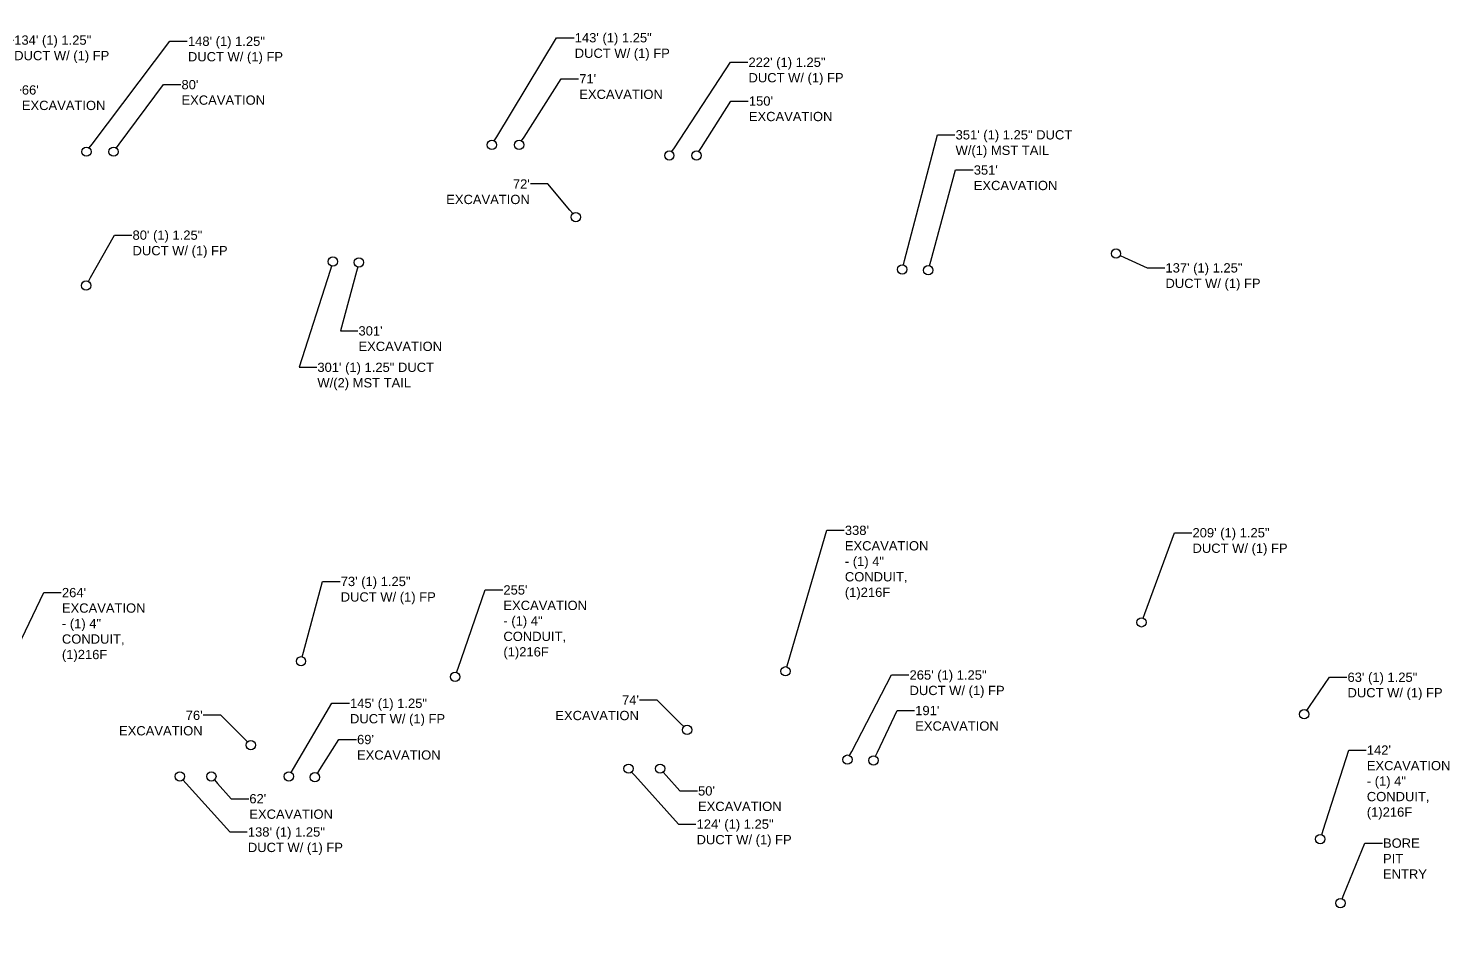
# Model space of a CAD drawing. Header units: millimetres. Extents: x -41032736 to 811436, y 699275 to 12282705.
# Drawn here: x -41031993 to -41031227, y 12280795 to 12281282 of the extents above; entities that cross this region are included whole.
import ezdxf
from ezdxf import colors
from ezdxf.entities.mleader import LeaderData, LeaderLine
from ezdxf.math import Vec2, Vec3

# ---------------------------------------------------------------- set-up
doc = ezdxf.new("R2010")
doc.units = ezdxf.units.MM
doc.header["$MEASUREMENT"] = 0
doc.layers.get('0').update_dxf_attribs({"linetype": 'CONTINUOUS'})
doc.layers.add('EXCAVATION', color=1, linetype='CONTINUOUS')
doc.styles.add('Legend', font='arial.ttf')

# ---------------------------------------------------------------- blocks, each defined once
blk = doc.blocks.new('_DotBlank')
at = {"color": 0, "linetype": 'ByBlock', "lineweight": -2}
blk.add_line((-0.5, 0), (-1, 0), dxfattribs=at)
blk.add_circle((0, 0), 0.5, dxfattribs=at)

msp = doc.modelspace()

# ---------------------------------------------------------------- leaders
at = {"layer": 'EXCAVATION', "linetype": 'Continuous'}
ml = msp.add_multileader_mtext('Standard', dxfattribs=at)
ml.set_content('134\' (1) 1.25"\\PDUCT W/ (1) FP', color=256, style='Legend')
ml.set_leader_properties()
ml.set_arrow_properties(name='DOTBLANK')
ml.build(insert=Vec2(0, 0))
ml.multileader.update_dxf_attribs({"dogleg_length": 0.36, "arrow_head_size": 5})
ctx = ml.context
ctx.base_point, ctx.char_height, ctx.arrow_head_size, ctx.landing_gap_size, ctx.plane_origin = Vec3(-41032001.3, 12281275.53), 5, 5, 0.347, Vec3(-41032048.65, 12281105.62)
notes = []
notes.append((ctx, [(0, (1, 1, 0), (-41032010.73, 12281275.53), (1, 0), 9.42, [(0, [(-41032037.68, 12281215.46)], 0, [])])]))
ctx.mtext.insert, ctx.mtext.width, ctx.mtext.flow_direction = Vec3(-41032000.96, 12281278.03), 0.00000000248, 5
ctx.mtext.has_bg_fill, ctx.mtext.bg_color, ctx.mtext.bg_scale_factor, ctx.mtext.bg_transparency, ctx.mtext.use_window_bg_color = 1, -1027028792, 1.5, 0, 1
ml = msp.add_multileader_mtext('Standard', dxfattribs=at)
ml.set_content('143\' (1) 1.25"\\PDUCT W/ (1) FP', color=256, style='Legend')
ml.set_leader_properties()
ml.set_arrow_properties(name='DOTBLANK')
ml.build(insert=Vec2(0, 0))
ml.multileader.update_dxf_attribs({"dogleg_length": 0.36, "arrow_head_size": 5})
ctx = ml.context
ctx.base_point, ctx.char_height, ctx.arrow_head_size, ctx.landing_gap_size, ctx.plane_origin = Vec3(-41031699.42, 12281276.8), 5, 5, 0.347, Vec3(-41031754.66, 12281109.28)
notes.append((ctx, [(0, (1, 1, 0), (-41031708.84, 12281276.8), (1, 0), 9.42, [(0, [(-41031743.69, 12281219.12)], 0, [])])]))
ctx.mtext.insert, ctx.mtext.width, ctx.mtext.flow_direction = Vec3(-41031699.07, 12281279.3), 0.00000000248, 5
ctx.mtext.has_bg_fill, ctx.mtext.bg_color, ctx.mtext.bg_scale_factor, ctx.mtext.bg_transparency, ctx.mtext.use_window_bg_color = 1, -1027028792, 1.5, 0, 1
ml = msp.add_multileader_mtext('Standard', dxfattribs=at)
ml.set_content('351\' (1) 1.25" DUCT\\PW/(1) {\\W1;MST TAIL}', color=256, style='Legend')
ml.set_leader_properties()
ml.set_arrow_properties(name='DOTBLANK')
ml.build(insert=Vec2(0, 0))
ml.multileader.update_dxf_attribs({"dogleg_length": 0.36, "arrow_head_size": 5})
ctx = ml.context
ctx.base_point, ctx.char_height, ctx.arrow_head_size, ctx.landing_gap_size, ctx.plane_origin = Vec3(-41031494.3, 12281224.54), 5, 5, 0.347, Vec3(-41031533.65, 12281042.21)
notes.append((ctx, [(0, (1, 1, 0), (-41031503.72, 12281224.54), (1, 0), 9.42, [(0, [(-41031522.69, 12281152.05)], 0, [])])]))
ctx.mtext.insert, ctx.mtext.width, ctx.mtext.flow_direction = Vec3(-41031493.95, 12281227.04), 0.00000000248, 5
ctx.mtext.has_bg_fill, ctx.mtext.bg_color, ctx.mtext.bg_scale_factor, ctx.mtext.bg_transparency, ctx.mtext.use_window_bg_color = 1, -1027028792, 1.5, 0, 1
at = {"layer": 'EXCAVATION', "color": 1, "lineweight": 9}
ml = msp.add_multileader_mtext('Standard', dxfattribs=at)
ml.set_content("72' \\PEXCAVATION ", color=1, style='Legend')
ml.set_leader_properties()
ml.set_arrow_properties(name='DOTBLANK')
ml.build(insert=Vec2(0, 0))
ml.multileader.update_dxf_attribs({"dogleg_length": 0.36, "arrow_head_size": 5})
ctx = ml.context
ctx.base_point, ctx.char_height, ctx.arrow_head_size, ctx.landing_gap_size, ctx.plane_origin = Vec3(-41031771.96, 12281198.08), 5, 5, 0.347, Vec3(-41031686.69, 12281135.31)
ctx.text_align_type = 2
notes.append((ctx, [(0, (1, 1, 0), (-41031713.51, 12281198.08), (-1, 0), 9.42, [(0, [(-41031698.49, 12281180.23)], 0, [])])]))
ctx.mtext.insert, ctx.mtext.width, ctx.mtext.defined_height, ctx.mtext.alignment, ctx.mtext.flow_direction = Vec3(-41031723.27, 12281200.58), 35.783, 11.4, 3, 5
ctx.mtext.has_bg_fill, ctx.mtext.bg_color, ctx.mtext.bg_scale_factor, ctx.mtext.bg_transparency, ctx.mtext.use_window_bg_color = 1, -1027028792, 1.5, 0, 1
at = {"layer": 'EXCAVATION', "linetype": 'Continuous'}
ml = msp.add_multileader_mtext('Standard', dxfattribs=at)
ml.set_content('80\' (1) 1.25"\\PDUCT W/ (1) FP', color=256, style='Legend')
ml.set_leader_properties()
ml.set_arrow_properties(name='DOTBLANK')
ml.build(insert=Vec2(0, 0))
ml.multileader.update_dxf_attribs({"dogleg_length": 0.36, "arrow_head_size": 5})
ctx = ml.context
ctx.base_point, ctx.char_height, ctx.arrow_head_size, ctx.landing_gap_size, ctx.plane_origin = Vec3(-41031937.59, 12281170.53), 5, 5, 0.347, Vec3(-41031973.23, 12281033.55)
notes.append((ctx, [(0, (1, 1, 0), (-41031947.01, 12281170.53), (1, 0), 9.42, [(0, [(-41031962.26, 12281143.39)], 0, [])])]))
ctx.mtext.insert, ctx.mtext.width, ctx.mtext.flow_direction = Vec3(-41031937.24, 12281173.03), 0.00000000248, 5
ctx.mtext.has_bg_fill, ctx.mtext.bg_color, ctx.mtext.bg_scale_factor, ctx.mtext.bg_transparency, ctx.mtext.use_window_bg_color = 1, -1027028792, 1.5, 0, 1
ml = msp.add_multileader_mtext('Standard', dxfattribs=at)
ml.set_content('137\' (1) 1.25"\\PDUCT W/ (1) FP', color=256, style='Legend')
ml.set_leader_properties()
ml.set_arrow_properties(name='DOTBLANK')
ml.build(insert=Vec2(0, 0))
ml.multileader.update_dxf_attribs({"dogleg_length": 0.36, "arrow_head_size": 5})
ctx = ml.context
ctx.base_point, ctx.char_height, ctx.arrow_head_size, ctx.landing_gap_size, ctx.plane_origin = Vec3(-41031381.26, 12281152.92), 5, 5, 0.347, Vec3(-41031418.51, 12281050.75)
notes.append((ctx, [(0, (1, 1, 0), (-41031390.68, 12281152.92), (1, 0), 9.42, [(0, [(-41031407.54, 12281160.59)], 0, [])])]))
ctx.mtext.insert, ctx.mtext.width, ctx.mtext.flow_direction = Vec3(-41031380.91, 12281155.42), 0.00000000248, 5
ctx.mtext.has_bg_fill, ctx.mtext.bg_color, ctx.mtext.bg_scale_factor, ctx.mtext.bg_transparency, ctx.mtext.use_window_bg_color = 1, -1027028792, 1.5, 0, 1
ml = msp.add_multileader_mtext('Standard', dxfattribs=at)
ml.set_content('301\' (1) 1.25" DUCT\\PW/(2) {\\W1;MST TAIL}', color=256, style='Legend')
ml.set_leader_properties()
ml.set_arrow_properties(name='DOTBLANK')
ml.build(insert=Vec2(0, 0))
ml.multileader.update_dxf_attribs({"dogleg_length": 0.36, "arrow_head_size": 5})
ctx = ml.context
ctx.base_point, ctx.char_height, ctx.arrow_head_size, ctx.landing_gap_size, ctx.plane_origin = Vec3(-41031838.03, 12281099.39), 5, 5, 0.347, Vec3(-41031840.29, 12281046.45)
notes.append((ctx, [(0, (1, 1, 0), (-41031847.45, 12281099.39), (1, 0), 9.42, [(0, [(-41031829.32, 12281156.29)], 0, [])])]))
ctx.mtext.insert, ctx.mtext.width, ctx.mtext.flow_direction = Vec3(-41031837.68, 12281101.89), 0.00000000248, 5
ctx.mtext.has_bg_fill, ctx.mtext.bg_color, ctx.mtext.bg_scale_factor, ctx.mtext.bg_transparency, ctx.mtext.use_window_bg_color = 1, -1027028792, 1.5, 0, 1
at = {"layer": 'EXCAVATION', "color": 1, "lineweight": 9}
ml = msp.add_multileader_mtext('Standard', dxfattribs=at)
ml.set_content('338\' \\PEXCAVATION - (1) 4" CONDUIT, (1)216F ', color=1, style='Legend')
ml.set_leader_properties()
ml.set_arrow_properties(name='DOTBLANK')
ml.build(insert=Vec2(0, 0))
ml.multileader.update_dxf_attribs({"dogleg_length": 0.36, "arrow_head_size": 5})
ctx = ml.context
ctx.base_point, ctx.char_height, ctx.arrow_head_size, ctx.landing_gap_size, ctx.plane_origin = Vec3(-41031553.93, 12281011.63), 5, 5, 0.347, Vec3(-41031553.85, 12280890.17)
notes.append((ctx, [(1, (1, 1, 0), (-41031563.36, 12281011.63), (1, 0), 9.42, [(0, [(-41031585.55, 12280935.74)], 0, [])])]))
ctx.mtext.insert, ctx.mtext.width, ctx.mtext.defined_height, ctx.mtext.flow_direction = Vec3(-41031553.59, 12281014.13), 42.6073, 12.23, 5
ctx.mtext.has_bg_fill, ctx.mtext.bg_color, ctx.mtext.bg_scale_factor, ctx.mtext.bg_transparency, ctx.mtext.use_window_bg_color = 1, -1027028792, 1.5, 0, 1
at = {"layer": 'EXCAVATION', "linetype": 'Continuous'}
ml = msp.add_multileader_mtext('Standard', dxfattribs=at)
ml.set_content('209\' (1) 1.25"\\PDUCT W/ (1) FP', color=256, style='Legend')
ml.set_leader_properties()
ml.set_arrow_properties(name='DOTBLANK')
ml.build(insert=Vec2(0, 0))
ml.multileader.update_dxf_attribs({"dogleg_length": 0.36, "arrow_head_size": 5})
ctx = ml.context
ctx.base_point, ctx.char_height, ctx.arrow_head_size, ctx.landing_gap_size, ctx.plane_origin = Vec3(-41031366.7, 12281010.32), 5, 5, 0.347, Vec3(-41031404.8, 12280852.24)
notes.append((ctx, [(0, (1, 1, 0), (-41031376.12, 12281010.32), (1, 0), 9.42, [(0, [(-41031393.83, 12280962.08)], 0, [])])]))
ctx.mtext.insert, ctx.mtext.width, ctx.mtext.flow_direction = Vec3(-41031366.35, 12281012.82), 0.00000000248, 5
ctx.mtext.has_bg_fill, ctx.mtext.bg_color, ctx.mtext.bg_scale_factor, ctx.mtext.bg_transparency, ctx.mtext.use_window_bg_color = 1, -1027028792, 1.5, 0, 1
ml = msp.add_multileader_mtext('Standard', dxfattribs=at)
ml.set_content('73\' (1) 1.25"\\PDUCT W/ (1) FP', color=256, style='Legend')
ml.set_leader_properties()
ml.set_arrow_properties(name='DOTBLANK')
ml.build(insert=Vec2(0, 0))
ml.multileader.update_dxf_attribs({"dogleg_length": 0.36, "arrow_head_size": 5})
ctx = ml.context
ctx.base_point, ctx.char_height, ctx.arrow_head_size, ctx.landing_gap_size, ctx.plane_origin = Vec3(-41031825.47, 12280984.1), 5, 5, 0.347, Vec3(-41031857.47, 12280831.29)
notes.append((ctx, [(0, (1, 1, 0), (-41031834.89, 12280984.1), (1, 0), 9.42, [(0, [(-41031846.5, 12280941.13)], 0, [])])]))
ctx.mtext.insert, ctx.mtext.width, ctx.mtext.flow_direction = Vec3(-41031825.12, 12280986.6), 0.00000000248, 5
ctx.mtext.has_bg_fill, ctx.mtext.bg_color, ctx.mtext.bg_scale_factor, ctx.mtext.bg_transparency, ctx.mtext.use_window_bg_color = 1, -1027028792, 1.5, 0, 1
at = {"layer": 'EXCAVATION', "color": 1, "lineweight": 9}
ml = msp.add_multileader_mtext('Standard', dxfattribs=at)
ml.set_content('255\' \\PEXCAVATION - (1) 4" CONDUIT, (1)216F ', color=1, style='Legend')
ml.set_leader_properties()
ml.set_arrow_properties(name='DOTBLANK')
ml.build(insert=Vec2(0, 0))
ml.multileader.update_dxf_attribs({"dogleg_length": 0.36, "arrow_head_size": 5})
ctx = ml.context
ctx.base_point, ctx.char_height, ctx.arrow_head_size, ctx.landing_gap_size, ctx.plane_origin = Vec3(-41031737.84, 12280979.55), 5, 5, 0.347, Vec3(-41031731.81, 12280887.2)
notes.append((ctx, [(1, (1, 1, 0), (-41031747.26, 12280979.55), (1, 0), 9.42, [(0, [(-41031763.51, 12280932.77)], 0, [])])]))
ctx.mtext.insert, ctx.mtext.width, ctx.mtext.defined_height, ctx.mtext.flow_direction = Vec3(-41031737.49, 12280982.05), 42.6073, 12.23, 5
ctx.mtext.has_bg_fill, ctx.mtext.bg_color, ctx.mtext.bg_scale_factor, ctx.mtext.bg_transparency, ctx.mtext.use_window_bg_color = 1, -1027028792, 1.5, 0, 1
ml = msp.add_multileader_mtext('Standard', dxfattribs=at)
ml.set_content('264\' \\PEXCAVATION - (1) 4" CONDUIT, (1)216F ', color=1, style='Legend')
ml.set_leader_properties()
ml.set_arrow_properties(name='DOTBLANK')
ml.build(insert=Vec2(0, 0))
ml.multileader.update_dxf_attribs({"dogleg_length": 0.36, "arrow_head_size": 5})
ctx = ml.context
ctx.base_point, ctx.char_height, ctx.arrow_head_size, ctx.landing_gap_size, ctx.plane_origin = Vec3(-41031975.62, 12280978.11), 5, 5, 0.347, Vec3(-41031975.24, 12280886.82)
notes.append((ctx, [(1, (1, 1, 0), (-41031985.04, 12280978.11), (1, 0), 9.42, [(0, [(-41032006.94, 12280932.39)], 0, [])])]))
ctx.mtext.insert, ctx.mtext.width, ctx.mtext.defined_height, ctx.mtext.flow_direction = Vec3(-41031975.27, 12280980.61), 42.6073, 12.23, 5
ctx.mtext.has_bg_fill, ctx.mtext.bg_color, ctx.mtext.bg_scale_factor, ctx.mtext.bg_transparency, ctx.mtext.use_window_bg_color = 1, -1027028792, 1.5, 0, 1
at = {"layer": 'EXCAVATION', "linetype": 'Continuous'}
ml = msp.add_multileader_mtext('Standard', dxfattribs=at)
ml.set_content('63\' (1) 1.25"\\PDUCT W/ (1) FP', color=256, style='Legend')
ml.set_leader_properties()
ml.set_arrow_properties(name='DOTBLANK')
ml.build(insert=Vec2(0, 0))
ml.multileader.update_dxf_attribs({"dogleg_length": 0.36, "arrow_head_size": 5})
ctx = ml.context
ctx.base_point, ctx.char_height, ctx.arrow_head_size, ctx.landing_gap_size, ctx.plane_origin = Vec3(-41031283.21, 12280932.54), 5, 5, 0.347, Vec3(-41031319.42, 12280807.02)
notes.append((ctx, [(0, (1, 1, 0), (-41031292.63, 12280932.54), (1, 0), 9.42, [(0, [(-41031306.2, 12280912.61)], 0, [])])]))
ctx.mtext.insert, ctx.mtext.width, ctx.mtext.flow_direction = Vec3(-41031282.86, 12280935.04), 0.00000000248, 5
ctx.mtext.has_bg_fill, ctx.mtext.bg_color, ctx.mtext.bg_scale_factor, ctx.mtext.bg_transparency, ctx.mtext.use_window_bg_color = 1, -1027028792, 1.5, 0, 1
ml = msp.add_multileader_mtext('Standard', dxfattribs=at)
ml.set_content('145\' (1) 1.25"\\PDUCT W/ (1) FP', color=256, style='Legend')
ml.set_leader_properties()
ml.set_arrow_properties(name='DOTBLANK')
ml.build(insert=Vec2(0, 0))
ml.multileader.update_dxf_attribs({"dogleg_length": 0.36, "arrow_head_size": 5})
ctx = ml.context
ctx.base_point, ctx.char_height, ctx.arrow_head_size, ctx.landing_gap_size, ctx.plane_origin = Vec3(-41031820.45, 12280918.54), 5, 5, 0.347, Vec3(-41031864.03, 12280769.29)
notes.append((ctx, [(0, (1, 1, 0), (-41031829.87, 12280918.54), (1, 0), 9.42, [(0, [(-41031853.06, 12280879.13)], 0, [])])]))
ctx.mtext.insert, ctx.mtext.width, ctx.mtext.flow_direction = Vec3(-41031820.1, 12280921.04), 0.00000000248, 5
ctx.mtext.has_bg_fill, ctx.mtext.bg_color, ctx.mtext.bg_scale_factor, ctx.mtext.bg_transparency, ctx.mtext.use_window_bg_color = 1, -1027028792, 1.5, 0, 1
at = {"layer": 'EXCAVATION', "color": 1, "lineweight": 9}
ml = msp.add_multileader_mtext('Standard', dxfattribs=at)
ml.set_content("74' \\PEXCAVATION ", color=1, style='Legend')
ml.set_leader_properties()
ml.set_arrow_properties(name='DOTBLANK')
ml.build(insert=Vec2(0, 0))
ml.multileader.update_dxf_attribs({"dogleg_length": 0.36, "arrow_head_size": 5})
ctx = ml.context
ctx.base_point, ctx.char_height, ctx.arrow_head_size, ctx.landing_gap_size, ctx.plane_origin = Vec3(-41031713.19, 12280920.27), 5, 5, 0.347, Vec3(-41031626.88, 12280850.96)
ctx.text_align_type = 2
notes.append((ctx, [(0, (1, 1, 0), (-41031654.74, 12280920.27), (-1, 0), 9.42, [(0, [(-41031638.56, 12280904.2)], 0, [])])]))
ctx.mtext.insert, ctx.mtext.width, ctx.mtext.defined_height, ctx.mtext.alignment, ctx.mtext.flow_direction = Vec3(-41031664.51, 12280922.77), 35.783, 11.4, 3, 5
ctx.mtext.has_bg_fill, ctx.mtext.bg_color, ctx.mtext.bg_scale_factor, ctx.mtext.bg_transparency, ctx.mtext.use_window_bg_color = 1, -1027028792, 1.5, 0, 1
ml = msp.add_multileader_mtext('Standard', dxfattribs=at)
ml.set_content("76' \\PEXCAVATION ", color=1, style='Legend')
ml.set_leader_properties()
ml.set_arrow_properties(name='DOTBLANK')
ml.build(insert=Vec2(0, 0))
ml.multileader.update_dxf_attribs({"dogleg_length": 0.36, "arrow_head_size": 5})
ctx = ml.context
ctx.base_point, ctx.char_height, ctx.arrow_head_size, ctx.landing_gap_size, ctx.plane_origin = Vec3(-41031948.17, 12280912.05), 5, 5, 0.347, Vec3(-41031861.86, 12280842.74)
ctx.text_align_type = 2
notes.append((ctx, [(0, (1, 1, 0), (-41031889.72, 12280912.05), (-1, 0), 9.42, [(0, [(-41031873.53, 12280895.99)], 0, [])])]))
ctx.mtext.insert, ctx.mtext.width, ctx.mtext.defined_height, ctx.mtext.alignment, ctx.mtext.flow_direction = Vec3(-41031899.49, 12280914.55), 35.783, 11.4, 3, 5
ctx.mtext.has_bg_fill, ctx.mtext.bg_color, ctx.mtext.bg_scale_factor, ctx.mtext.bg_transparency, ctx.mtext.use_window_bg_color = 1, -1027028792, 1.5, 0, 1
at = {"layer": 'EXCAVATION', "linetype": 'Continuous'}
ml = msp.add_multileader_mtext('Standard', dxfattribs=at)
ml.set_content('124\' (1) 1.25"\\PDUCT W/ (1) FP', color=256, style='Legend')
ml.set_leader_properties()
ml.set_arrow_properties(name='DOTBLANK')
ml.build(insert=Vec2(0, 0))
ml.multileader.update_dxf_attribs({"dogleg_length": 0.36, "arrow_head_size": 5})
ctx = ml.context
ctx.base_point, ctx.char_height, ctx.arrow_head_size, ctx.landing_gap_size, ctx.plane_origin = Vec3(-41031633.8, 12280853.46), 5, 5, 0.347, Vec3(-41031681.06, 12280773.49)
notes.append((ctx, [(0, (1, 1, 0), (-41031643.22, 12280853.46), (1, 0), 9.42, [(0, [(-41031670.09, 12280883.33)], 0, [])])]))
ctx.mtext.insert, ctx.mtext.width, ctx.mtext.flow_direction = Vec3(-41031633.45, 12280855.96), 0.00000000248, 5
ctx.mtext.has_bg_fill, ctx.mtext.bg_color, ctx.mtext.bg_scale_factor, ctx.mtext.bg_transparency, ctx.mtext.use_window_bg_color = 1, -1027028792, 1.5, 0, 1
for ctx, leaders in notes:
    for number, flags, end, landing, length, lines in leaders:
        leader = LeaderData()
        leader.index, (leader.has_last_leader_line, leader.has_dogleg_vector, leader.attachment_direction) = number, flags
        leader.last_leader_point, leader.dogleg_vector, leader.dogleg_length = Vec3(end), Vec3(landing), length
        for number, points, colour, breaks in lines:
            line = LeaderLine()
            line.index, line.vertices, line.color, line.breaks = number, Vec3.list(points), colors.encode_raw_color(colour), breaks
            leader.lines.append(line)
        ctx.leaders.append(leader)

# ---------------------------------------------------------------- next in the draw order: leaders
at = {"layer": 'EXCAVATION', "color": 1, "lineweight": 9}
ml = msp.add_multileader_mtext('Standard', dxfattribs=at)
ml.set_content("66' \\PEXCAVATION ", color=1, style='Legend')
ml.set_leader_properties()
ml.set_arrow_properties(name='DOTBLANK')
ml.build(insert=Vec2(0, 0))
ml.multileader.update_dxf_attribs({"dogleg_length": 0.36, "arrow_head_size": 5})
ctx = ml.context
ctx.base_point, ctx.char_height, ctx.arrow_head_size, ctx.landing_gap_size, ctx.plane_origin = Vec3(-41031997.2, 12281248.7), 5, 5, 0.347, Vec3(-41032009.03, 12281162.21)
notes = []
notes.append((ctx, [(1, (1, 1, 0), (-41032006.62, 12281248.7), (1, 0), 9.42, [(0, [(-41032023.06, 12281215.46)], 0, [])])]))
ctx.mtext.insert, ctx.mtext.width, ctx.mtext.defined_height, ctx.mtext.flow_direction = Vec3(-41031996.85, 12281251.2), 35.783, 11.4, 5
ctx.mtext.has_bg_fill, ctx.mtext.bg_color, ctx.mtext.bg_scale_factor, ctx.mtext.bg_transparency, ctx.mtext.use_window_bg_color = 1, -1027028792, 1.5, 0, 1
ml = msp.add_multileader_mtext('Standard', dxfattribs=at)
ml.set_content("71' \\PEXCAVATION ", color=1, style='Legend')
ml.set_leader_properties()
ml.set_arrow_properties(name='DOTBLANK')
ml.build(insert=Vec2(0, 0))
ml.multileader.update_dxf_attribs({"dogleg_length": 0.36, "arrow_head_size": 5})
ctx = ml.context
ctx.base_point, ctx.char_height, ctx.arrow_head_size, ctx.landing_gap_size, ctx.plane_origin = Vec3(-41031696.98, 12281254.69), 5, 5, 0.347, Vec3(-41031715.03, 12281165.87)
notes.append((ctx, [(1, (1, 1, 0), (-41031706.4, 12281254.69), (1, 0), 9.42, [(0, [(-41031729.06, 12281219.12)], 0, [])])]))
ctx.mtext.insert, ctx.mtext.width, ctx.mtext.defined_height, ctx.mtext.flow_direction = Vec3(-41031696.63, 12281257.19), 35.783, 11.4, 5
ctx.mtext.has_bg_fill, ctx.mtext.bg_color, ctx.mtext.bg_scale_factor, ctx.mtext.bg_transparency, ctx.mtext.use_window_bg_color = 1, -1027028792, 1.5, 0, 1
ml = msp.add_multileader_mtext('Standard', dxfattribs=at)
ml.set_content("351' \\PEXCAVATION ", color=1, style='Legend')
ml.set_leader_properties()
ml.set_arrow_properties(name='DOTBLANK')
ml.build(insert=Vec2(0, 0))
ml.multileader.update_dxf_attribs({"dogleg_length": 0.36, "arrow_head_size": 5})
ctx = ml.context
ctx.base_point, ctx.char_height, ctx.arrow_head_size, ctx.landing_gap_size, ctx.plane_origin = Vec3(-41031484.51, 12281205.6), 5, 5, 0.347, Vec3(-41031494.03, 12281098.8)
notes.append((ctx, [(1, (1, 1, 0), (-41031493.94, 12281205.6), (1, 0), 9.42, [(0, [(-41031508.67, 12281151.62)], 0, [])])]))
ctx.mtext.insert, ctx.mtext.width, ctx.mtext.defined_height, ctx.mtext.flow_direction = Vec3(-41031484.17, 12281208.1), 35.783, 11.4, 5
ctx.mtext.has_bg_fill, ctx.mtext.bg_color, ctx.mtext.bg_scale_factor, ctx.mtext.bg_transparency, ctx.mtext.use_window_bg_color = 1, -1027028792, 1.5, 0, 1
ml = msp.add_multileader_mtext('Standard', dxfattribs=at)
ml.set_content("301' \\PEXCAVATION ", color=1, style='Legend')
ml.set_leader_properties()
ml.set_arrow_properties(name='DOTBLANK')
ml.build(insert=Vec2(0, 0))
ml.multileader.update_dxf_attribs({"dogleg_length": 0.36, "arrow_head_size": 5})
ctx = ml.context
ctx.base_point, ctx.char_height, ctx.arrow_head_size, ctx.landing_gap_size, ctx.plane_origin = Vec3(-41031815.89, 12281119), 5, 5, 0.347, Vec3(-41031800.67, 12281103.04)
notes.append((ctx, [(1, (1, 1, 0), (-41031825.31, 12281119), (1, 0), 9.42, [(0, [(-41031815.3, 12281155.86)], 0, [])])]))
ctx.mtext.insert, ctx.mtext.width, ctx.mtext.defined_height, ctx.mtext.flow_direction = Vec3(-41031815.55, 12281121.5), 35.783, 11.4, 5
ctx.mtext.has_bg_fill, ctx.mtext.bg_color, ctx.mtext.bg_scale_factor, ctx.mtext.bg_transparency, ctx.mtext.use_window_bg_color = 1, -1027028792, 1.5, 0, 1
at = {"layer": 'EXCAVATION', "linetype": 'Continuous'}
ml = msp.add_multileader_mtext('Standard', dxfattribs=at)
ml.set_content('265\' (1) 1.25"\\PDUCT W/ (1) FP', color=256, style='Legend')
ml.set_leader_properties()
ml.set_arrow_properties(name='DOTBLANK')
ml.build(insert=Vec2(0, 0))
ml.multileader.update_dxf_attribs({"dogleg_length": 0.36, "arrow_head_size": 5})
ctx = ml.context
ctx.base_point, ctx.char_height, ctx.arrow_head_size, ctx.landing_gap_size, ctx.plane_origin = Vec3(-41031519.1, 12280933.76), 5, 5, 0.347, Vec3(-41031563.15, 12280778.35)
notes.append((ctx, [(0, (1, 1, 0), (-41031528.52, 12280933.76), (1, 0), 9.42, [(0, [(-41031552.18, 12280888.19)], 0, [])])]))
ctx.mtext.insert, ctx.mtext.width, ctx.mtext.flow_direction = Vec3(-41031518.75, 12280936.26), 0.00000000248, 5
ctx.mtext.has_bg_fill, ctx.mtext.bg_color, ctx.mtext.bg_scale_factor, ctx.mtext.bg_transparency, ctx.mtext.use_window_bg_color = 1, -1027028792, 1.5, 0, 1
at = {"layer": 'EXCAVATION', "color": 1, "lineweight": 9}
ml = msp.add_multileader_mtext('Standard', dxfattribs=at)
ml.set_content("69' \\PEXCAVATION ", color=1, style='Legend')
ml.set_leader_properties()
ml.set_arrow_properties(name='DOTBLANK')
ml.build(insert=Vec2(0, 0))
ml.multileader.update_dxf_attribs({"dogleg_length": 0.36, "arrow_head_size": 5})
ctx = ml.context
ctx.base_point, ctx.char_height, ctx.arrow_head_size, ctx.landing_gap_size, ctx.plane_origin = Vec3(-41031816.67, 12280899.01), 5, 5, 0.347, Vec3(-41031824.41, 12280825.88)
notes.append((ctx, [(1, (1, 1, 0), (-41031826.09, 12280899.01), (1, 0), 9.42, [(0, [(-41031839.04, 12280878.7)], 0, [])])]))
ctx.mtext.insert, ctx.mtext.width, ctx.mtext.defined_height, ctx.mtext.flow_direction = Vec3(-41031816.33, 12280901.51), 35.783, 11.4, 5
ctx.mtext.has_bg_fill, ctx.mtext.bg_color, ctx.mtext.bg_scale_factor, ctx.mtext.bg_transparency, ctx.mtext.use_window_bg_color = 1, -1027028792, 1.5, 0, 1
ml = msp.add_multileader_mtext('Standard', dxfattribs=at)
ml.set_content('142\' \\PEXCAVATION - (1) 4" CONDUIT, (1)216F ', color=1, style='Legend')
ml.set_leader_properties()
ml.set_arrow_properties(name='DOTBLANK')
ml.build(insert=Vec2(0, 0))
ml.multileader.update_dxf_attribs({"dogleg_length": 0.36, "arrow_head_size": 5})
ctx = ml.context
ctx.base_point, ctx.char_height, ctx.arrow_head_size, ctx.landing_gap_size, ctx.plane_origin = Vec3(-41031272.82, 12280893.3), 5, 5, 0.347, Vec3(-41031265.94, 12280815.89)
notes.append((ctx, [(1, (1, 1, 0), (-41031282.24, 12280893.3), (1, 0), 9.42, [(0, [(-41031297.54, 12280845.4)], 0, [])])]))
ctx.mtext.insert, ctx.mtext.width, ctx.mtext.defined_height, ctx.mtext.flow_direction = Vec3(-41031272.47, 12280895.8), 42.6073, 12.23, 5
ctx.mtext.has_bg_fill, ctx.mtext.bg_color, ctx.mtext.bg_scale_factor, ctx.mtext.bg_transparency, ctx.mtext.use_window_bg_color = 1, -1027028792, 1.5, 0, 1
ml = msp.add_multileader_mtext('Standard', dxfattribs=at)
ml.set_content("50' \\PEXCAVATION ", color=1, style='Legend')
ml.set_leader_properties()
ml.set_arrow_properties(name='DOTBLANK')
ml.build(insert=Vec2(0, 0))
ml.multileader.update_dxf_attribs({"dogleg_length": 0.36, "arrow_head_size": 5})
ctx = ml.context
ctx.base_point, ctx.char_height, ctx.arrow_head_size, ctx.landing_gap_size, ctx.plane_origin = Vec3(-41031633.02, 12280871.36), 5, 5, 0.347, Vec3(-41031641.44, 12280830.08)
notes.append((ctx, [(1, (1, 1, 0), (-41031642.44, 12280871.36), (1, 0), 9.42, [(0, [(-41031653.11, 12280883.33)], 0, [])])]))
ctx.mtext.insert, ctx.mtext.width, ctx.mtext.defined_height, ctx.mtext.flow_direction = Vec3(-41031632.67, 12280873.86), 35.783, 11.4, 5
ctx.mtext.has_bg_fill, ctx.mtext.bg_color, ctx.mtext.bg_scale_factor, ctx.mtext.bg_transparency, ctx.mtext.use_window_bg_color = 1, -1027028792, 1.5, 0, 1
for ctx, leaders in notes:
    for number, flags, end, landing, length, lines in leaders:
        leader = LeaderData()
        leader.index, (leader.has_last_leader_line, leader.has_dogleg_vector, leader.attachment_direction) = number, flags
        leader.last_leader_point, leader.dogleg_vector, leader.dogleg_length = Vec3(end), Vec3(landing), length
        for number, points, colour, breaks in lines:
            line = LeaderLine()
            line.index, line.vertices, line.color, line.breaks = number, Vec3.list(points), colors.encode_raw_color(colour), breaks
            leader.lines.append(line)
        ctx.leaders.append(leader)

# ---------------------------------------------------------------- next in the draw order: leaders
at = {"layer": 'EXCAVATION', "linetype": 'Continuous'}
ml = msp.add_multileader_mtext('Standard', dxfattribs=at)
ml.set_content('148\' (1) 1.25"\\PDUCT W/ (1) FP', color=256, style='Legend')
ml.set_leader_properties()
ml.set_arrow_properties(name='DOTBLANK')
ml.build(insert=Vec2(0, 0))
ml.multileader.update_dxf_attribs({"dogleg_length": 0.36, "arrow_head_size": 5})
ctx = ml.context
ctx.base_point, ctx.char_height, ctx.arrow_head_size, ctx.landing_gap_size, ctx.plane_origin = Vec3(-41031907.75, 12281274.92), 5, 5, 0.347, Vec3(-41031973.04, 12281105.62)
notes = []
notes.append((ctx, [(0, (1, 1, 0), (-41031917.17, 12281274.92), (1, 0), 9.42, [(0, [(-41031962.07, 12281215.46)], 0, [])])]))
ctx.mtext.insert, ctx.mtext.width, ctx.mtext.flow_direction = Vec3(-41031907.4, 12281277.42), 0.00000000248, 5
ctx.mtext.has_bg_fill, ctx.mtext.bg_color, ctx.mtext.bg_scale_factor, ctx.mtext.bg_transparency, ctx.mtext.use_window_bg_color = 1, -1027028792, 1.5, 0, 1
ml = msp.add_multileader_mtext('Standard', dxfattribs=at)
ml.set_content('222\' (1) 1.25"\\PDUCT W/ (1) FP', color=256, style='Legend')
ml.set_leader_properties()
ml.set_arrow_properties(name='DOTBLANK')
ml.build(insert=Vec2(0, 0))
ml.multileader.update_dxf_attribs({"dogleg_length": 0.36, "arrow_head_size": 5})
ctx = ml.context
ctx.base_point, ctx.char_height, ctx.arrow_head_size, ctx.landing_gap_size, ctx.plane_origin = Vec3(-41031605.84, 12281263.62), 5, 5, 0.347, Vec3(-41031659.09, 12281103.56)
notes.append((ctx, [(0, (1, 1, 0), (-41031615.26, 12281263.62), (1, 0), 9.42, [(0, [(-41031648.12, 12281213.4)], 0, [])])]))
ctx.mtext.insert, ctx.mtext.width, ctx.mtext.flow_direction = Vec3(-41031605.49, 12281266.12), 0.00000000248, 5
ctx.mtext.has_bg_fill, ctx.mtext.bg_color, ctx.mtext.bg_scale_factor, ctx.mtext.bg_transparency, ctx.mtext.use_window_bg_color = 1, -1027028792, 1.5, 0, 1
at = {"layer": 'EXCAVATION', "color": 1, "lineweight": 9}
ml = msp.add_multileader_mtext('Standard', dxfattribs=at)
ml.set_content("191' \\PEXCAVATION ", color=1, style='Legend')
ml.set_leader_properties()
ml.set_arrow_properties(name='DOTBLANK')
ml.build(insert=Vec2(0, 0))
ml.multileader.update_dxf_attribs({"dogleg_length": 0.36, "arrow_head_size": 5})
ctx = ml.context
ctx.base_point, ctx.char_height, ctx.arrow_head_size, ctx.landing_gap_size, ctx.plane_origin = Vec3(-41031516.05, 12280914.62), 5, 5, 0.347, Vec3(-41031523.52, 12280834.94)
notes.append((ctx, [(1, (1, 1, 0), (-41031525.47, 12280914.62), (1, 0), 9.42, [(0, [(-41031538.16, 12280887.75)], 0, [])])]))
ctx.mtext.insert, ctx.mtext.width, ctx.mtext.defined_height, ctx.mtext.flow_direction = Vec3(-41031515.7, 12280917.12), 35.783, 11.4, 5
ctx.mtext.has_bg_fill, ctx.mtext.bg_color, ctx.mtext.bg_scale_factor, ctx.mtext.bg_transparency, ctx.mtext.use_window_bg_color = 1, -1027028792, 1.5, 0, 1
at = {"layer": 'EXCAVATION', "linetype": 'Continuous'}
ml = msp.add_multileader_mtext('Standard', dxfattribs=at)
ml.set_content('138\' (1) 1.25"\\PDUCT W/ (1) FP', color=256, style='Legend')
ml.set_leader_properties()
ml.set_arrow_properties(name='DOTBLANK')
ml.build(insert=Vec2(0, 0))
ml.multileader.update_dxf_attribs({"dogleg_length": 0.36, "arrow_head_size": 5})
ctx = ml.context
ctx.base_point, ctx.char_height, ctx.arrow_head_size, ctx.landing_gap_size, ctx.plane_origin = Vec3(-41031875.47, 12280849.26), 5, 5, 0.347, Vec3(-41031922.73, 12280769.29)
notes.append((ctx, [(0, (1, 1, 0), (-41031884.89, 12280849.26), (1, 0), 9.42, [(0, [(-41031911.76, 12280879.13)], 0, [])])]))
ctx.mtext.insert, ctx.mtext.width, ctx.mtext.flow_direction = Vec3(-41031875.12, 12280851.76), 0.00000000248, 5
ctx.mtext.has_bg_fill, ctx.mtext.bg_color, ctx.mtext.bg_scale_factor, ctx.mtext.bg_transparency, ctx.mtext.use_window_bg_color = 1, -1027028792, 1.5, 0, 1
at = {"layer": 'EXCAVATION', "color": 7, "lineweight": 9}
ml = msp.add_multileader_mtext('Standard', dxfattribs=at)
ml.set_content('BORE PIT ENTRY ', color=7, style='Legend')
ml.set_leader_properties()
ml.set_arrow_properties(name='DOTBLANK')
ml.build(insert=Vec2(0, 0))
ml.multileader.update_dxf_attribs({"dogleg_length": 0.36, "arrow_head_size": 5})
ctx = ml.context
ctx.base_point, ctx.char_height, ctx.arrow_head_size, ctx.landing_gap_size, ctx.plane_origin = Vec3(-41031264.09, 12280843.24), 5, 5, 0.347, Vec3(-41031272.05, 12280758.12)
notes.append((ctx, [(1, (1, 1, 0), (-41031273.52, 12280843.24), (1, 0), 9.42, [(0, [(-41031286.68, 12280810.93)], 0, [])])]))
ctx.mtext.insert, ctx.mtext.width, ctx.mtext.defined_height, ctx.mtext.flow_direction = Vec3(-41031263.75, 12280845.74), 22.8053, 11.4, 5
ctx.mtext.has_bg_fill, ctx.mtext.bg_color, ctx.mtext.bg_scale_factor, ctx.mtext.bg_transparency, ctx.mtext.use_window_bg_color = 1, -1027028792, 1.5, 0, 1
for ctx, leaders in notes:
    for number, flags, end, landing, length, lines in leaders:
        leader = LeaderData()
        leader.index, (leader.has_last_leader_line, leader.has_dogleg_vector, leader.attachment_direction) = number, flags
        leader.last_leader_point, leader.dogleg_vector, leader.dogleg_length = Vec3(end), Vec3(landing), length
        for number, points, colour, breaks in lines:
            line = LeaderLine()
            line.index, line.vertices, line.color, line.breaks = number, Vec3.list(points), colors.encode_raw_color(colour), breaks
            leader.lines.append(line)
        ctx.leaders.append(leader)

# ---------------------------------------------------------------- next in the draw order: leaders
at = {"layer": 'EXCAVATION', "color": 1, "lineweight": 9}
ml = msp.add_multileader_mtext('Standard', dxfattribs=at)
ml.set_content("80' \\PEXCAVATION ", color=1, style='Legend')
ml.set_leader_properties()
ml.set_arrow_properties(name='DOTBLANK')
ml.build(insert=Vec2(0, 0))
ml.multileader.update_dxf_attribs({"dogleg_length": 0.36, "arrow_head_size": 5})
ctx = ml.context
ctx.base_point, ctx.char_height, ctx.arrow_head_size, ctx.landing_gap_size, ctx.plane_origin = Vec3(-41031911.23, 12281251.56), 5, 5, 0.347, Vec3(-41031933.42, 12281162.21)
notes = []
notes.append((ctx, [(1, (1, 1, 0), (-41031920.65, 12281251.56), (1, 0), 9.42, [(0, [(-41031947.45, 12281215.46)], 0, [])])]))
ctx.mtext.insert, ctx.mtext.width, ctx.mtext.defined_height, ctx.mtext.flow_direction = Vec3(-41031910.88, 12281254.06), 35.783, 11.4, 5
ctx.mtext.has_bg_fill, ctx.mtext.bg_color, ctx.mtext.bg_scale_factor, ctx.mtext.bg_transparency, ctx.mtext.use_window_bg_color = 1, -1027028792, 1.5, 0, 1
ml = msp.add_multileader_mtext('Standard', dxfattribs=at)
ml.set_content("150' \\PEXCAVATION ", color=1, style='Legend')
ml.set_leader_properties()
ml.set_arrow_properties(name='DOTBLANK')
ml.build(insert=Vec2(0, 0))
ml.multileader.update_dxf_attribs({"dogleg_length": 0.36, "arrow_head_size": 5})
ctx = ml.context
ctx.base_point, ctx.char_height, ctx.arrow_head_size, ctx.landing_gap_size, ctx.plane_origin = Vec3(-41031605.63, 12281242.73), 5, 5, 0.347, Vec3(-41031619.46, 12281160.15)
notes.append((ctx, [(1, (1, 1, 0), (-41031615.06, 12281242.73), (1, 0), 9.42, [(0, [(-41031633.5, 12281213.4)], 0, [])])]))
ctx.mtext.insert, ctx.mtext.width, ctx.mtext.defined_height, ctx.mtext.flow_direction = Vec3(-41031605.29, 12281245.23), 35.783, 11.4, 5
ctx.mtext.has_bg_fill, ctx.mtext.bg_color, ctx.mtext.bg_scale_factor, ctx.mtext.bg_transparency, ctx.mtext.use_window_bg_color = 1, -1027028792, 1.5, 0, 1
ml = msp.add_multileader_mtext('Standard', dxfattribs=at)
ml.set_content("62' \\PEXCAVATION ", color=1, style='Legend')
ml.set_leader_properties()
ml.set_arrow_properties(name='DOTBLANK')
ml.build(insert=Vec2(0, 0))
ml.multileader.update_dxf_attribs({"dogleg_length": 0.36, "arrow_head_size": 5})
ctx = ml.context
ctx.base_point, ctx.char_height, ctx.arrow_head_size, ctx.landing_gap_size, ctx.plane_origin = Vec3(-41031874.69, 12280867.16), 5, 5, 0.347, Vec3(-41031883.11, 12280825.88)
notes.append((ctx, [(1, (1, 1, 0), (-41031884.11, 12280867.16), (1, 0), 9.42, [(0, [(-41031894.78, 12280879.13)], 0, [])])]))
ctx.mtext.insert, ctx.mtext.width, ctx.mtext.defined_height, ctx.mtext.flow_direction = Vec3(-41031874.34, 12280869.66), 35.783, 11.4, 5
ctx.mtext.has_bg_fill, ctx.mtext.bg_color, ctx.mtext.bg_scale_factor, ctx.mtext.bg_transparency, ctx.mtext.use_window_bg_color = 1, -1027028792, 1.5, 0, 1
for ctx, leaders in notes:
    for number, flags, end, landing, length, lines in leaders:
        leader = LeaderData()
        leader.index, (leader.has_last_leader_line, leader.has_dogleg_vector, leader.attachment_direction) = number, flags
        leader.last_leader_point, leader.dogleg_vector, leader.dogleg_length = Vec3(end), Vec3(landing), length
        for number, points, colour, breaks in lines:
            line = LeaderLine()
            line.index, line.vertices, line.color, line.breaks = number, Vec3.list(points), colors.encode_raw_color(colour), breaks
            leader.lines.append(line)
        ctx.leaders.append(leader)

doc.saveas('drawing.dxf')
